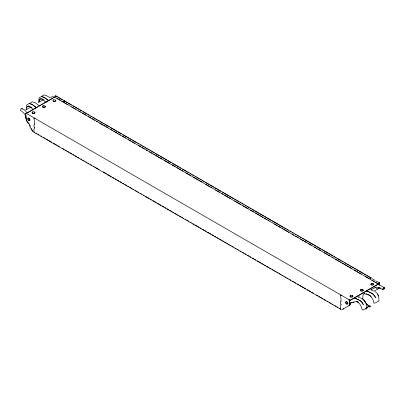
<?xml version="1.0" encoding="UTF-8"?>
<svg xmlns="http://www.w3.org/2000/svg" width="405" height="405" viewBox="0 0 405 405"><rect width="100%" height="100%" fill="white"/><g stroke="black" fill="none" stroke-linecap="round" stroke-linejoin="round"><path stroke-width="0.61" d="M378.877 299.563L378.908 298.298M350.274 304.99L350.421 303.224L351.13 302.403L352.249 302.322M378.417 287.621L378.326 288.8L377.399 288.881L374.807 287.049M343.405 308.448L343.07 309.086M34.572 124.264L34.628 124.001M34.572 127.945L34.628 127.681M341.071 301.219L341.121 300.955M341.071 304.899L341.121 304.636M38.505 100.273L39.457 97.559C42.692 94.755 46.13 99.012 48.762 100.627M343.491 308.843L343.607 308.397M370.99 290.203L371.344 289.59L376.27 287.044L380.017 288.107L382.679 289.545L383.702 287.631L384.522 287.763L384.75 288.345L384.249 288.846L383.332 288.32M382.679 289.545L383.181 289.464L383.732 288.228L384.249 288.846M358.334 297.508L358.46 297.078L359.21 296.86L359.544 297.437M25.464 113.683L25.53 113.476A0.643 0.37 -60 0 1 25.667 113.339M34.091 118.665L34.157 118.457A0.643 0.37 -60 0 1 34.293 118.321M340.59 295.62L340.656 295.407A0.643 0.37 -60 0 1 340.787 295.275M26.684 108.069L27.155 106.652L28.532 106.044L30.208 106.495M26.36 105.923L26.75 104.91L28.983 103.619L29.666 103.599L31.782 104.166L36.587 107.649M42.763 99.276L42.388 100.248L39.062 102.166L40.085 99.357L41.173 98.729L42.859 99.184M370.231 278.66L370.362 278.316M379.039 285.1L379.47 282.958L376.235 281.09M379.227 285.074L379.733 282.984A0.567 0.329 -60 0 0 379.333 282.751L378.508 283.844L350.244 300.166L349.419 300.024A0.567 0.329 -60 0 0 349.019 300.718L349.55 302.322L349.55 304.96A1.134 0.653 60 0 1 349.318 305.481M362.723 298.804L363.017 295.432L363.32 294.486L364.07 293.838C369.173 293.757 373.456 298.039 373.866 303.077L375.243 302.996L378.726 300.986L379.136 300.424L378.862 300.196M55.303 96.268L54.953 96.977L53.673 97.787M63.868 101.361L63.929 101.25A0.643 0.37 -60 0 1 64.041 101.144M41.619 96.684L41.963 96.112L44.14 94.962L46.332 95.55L49.587 97.458L52.756 96.699L53.926 97.008M29.418 103.71L32.116 101.817L35.139 102.612L39.012 105.629M32.81 112.089L32.025 112.838L32.754 113.602L34.268 113.618L35.048 112.873L34.319 112.109M43.229 106.075L42.444 106.824L43.173 107.588L44.687 107.603L45.466 106.859L44.737 106.095M350.705 295.625L349.925 296.374L350.654 297.138L352.163 297.154L352.947 296.409L352.218 295.645M373.78 284.381L373 285.125L371.491 285.11L370.762 284.345M63.388 101.908L64.213 100.815A0.567 0.329 -60 0 1 64.613 101.047M369.881 278.863L370.707 277.769A0.567 0.329 -60 0 1 371.107 278.002M26.143 113.451L33.013 109.715M34.101 109.087L37.908 106.89M38.991 106.262L42.798 104.065M43.887 103.437L52.584 98.415M341.638 309.911L349.515 305.365A1.134 0.653 60 0 0 349.753 304.843C350.507 303.112 349.11 301.907 349.282 300.389A0.643 0.37 -60 0 1 349.697 300.135L350.244 300.394L378.508 284.077L379.055 283.186A0.643 0.37 -60 0 1 379.47 282.958M373.749 291.372L378.969 288.36A1.134 0.653 60 0 0 379.201 287.844M29.236 120.599L30.005 120.189L29.752 118.842L28.725 117.906L27.955 118.316L28.127 119.212M30.917 107.041L26.543 109.563L25.864 109.461M353.266 302.15L354.183 301.877M35.119 118.23L34.293 118.088A0.567 0.329 -60 0 0 33.893 118.781C34.415 120.862 35.038 123.272 33.944 125.418A1.792 1.033 -60 0 0 33.944 126.406A2.228 1.286 -60 0 1 33.944 129.099L34.01 132.303L340.787 309.233M341.612 295.184L340.787 295.042A0.567 0.329 -60 0 0 340.387 295.736C340.909 297.817 341.531 300.226 340.443 302.373A1.792 1.033 -60 0 0 340.443 303.36A2.228 1.286 -60 0 1 340.443 306.053L340.504 309.258M363.751 293.706L364.915 293.574M34.01 132.303L34.293 132.278M339.552 308.382L340.787 309M348.816 305.385L349.743 305.299L349.885 303.532L350.715 302.743C352.831 303.117 354.567 301.522 356.597 301.583C360.141 302.834 361.402 306.701 362.242 310.007L363.265 309.921L366.459 307.992L366.328 306.59M42.328 96.957L42.803 96.927M369.603 306.874L370.352 306.514L370.048 305.618L367.006 307.274L366.545 308.711L365.791 309.071M366.059 308.919L366.814 308.559L367.102 307.608L369.846 306.023L370.155 306.205L369.78 307.005L368.398 306.585M371.542 283.596L373.051 283.616M42.307 99.919L42.758 99.949M33.078 131.341L31.19 128.537M33.276 131.691L32.476 131.23L30.005 126.821A4.07 3.321 60 0 0 27.672 122.781A3.518 2.87 60 0 1 26.816 121.303L26.031 118.832A1.134 0.653 60 0 1 25.799 118.042L25.799 115.405L25.267 113.8A0.567 0.329 -60 0 1 25.667 113.106L26.492 113.248L54.756 96.927L55.581 95.833A0.567 0.329 -60 0 1 55.981 96.066M25.91 111.198L23.951 109.598L21.298 108.378L20.25 110.307C23.07 111.846 25.844 114.686 26.107 117.987M379.561 287.808L380.558 288.046M43.31 97.215L45.724 98.526M30.659 104.12L32.122 104.51L36.354 107.583M366.186 293.782L367.801 294.41M368.337 294.617L370.043 295.331L371.299 296.445M370.889 289.742L373.218 290.729M358.03 299.654L359.463 300.267M366.135 290.689C369.851 292.142 374.083 293.6 375.582 297.721C374.144 293.746 370.028 292.45 366.479 291.028M354.486 297.938C358.05 299.285 361.979 300.814 363.381 304.727L361.903 302.206L359.944 300.469M354.836 298.283L357.499 299.422M360.339 297.791C363.933 298.855 366.307 302.393 366.495 306.058M356.967 301.467L358.359 302.079M378.705 284.457L384.522 287.763M55.784 95.782L371.056 277.8M56.26 96.355L57.338 96.977M58.416 97.6L62.188 99.782M67.083 102.607L64.344 101.027A0.643 0.37 -60 0 0 64.213 101.047M68.177 103.24L71.462 105.133M73.103 106.08L74.196 106.712M75.295 107.345L79.122 109.558M80.22 110.19L81.314 110.823M82.954 111.77L86.786 113.982M87.88 114.615L88.973 115.243M90.619 116.195L91.712 116.822M92.806 117.455L94.451 118.407M95.545 119.035L96.638 119.667M97.732 120.3L99.377 121.247M100.47 121.88L101.564 122.512M102.657 123.145L104.303 124.092M105.396 124.725L109.228 126.937M110.322 127.57L116.888 131.362M117.982 131.995L121.267 133.888M122.907 134.835L128.932 138.313M130.025 138.945L131.119 139.578M132.759 140.525L136.591 142.737M137.685 143.37L138.783 143.998M140.424 144.95L141.517 145.577M142.611 146.21L144.256 147.162M145.349 147.79L146.443 148.422M147.536 149.055L149.182 150.002M150.275 150.635L151.369 151.268M152.462 151.9L154.108 152.847M155.201 153.48L159.033 155.692M160.127 156.325L166.693 160.117M167.791 160.75L171.072 162.643M172.717 163.59L178.737 167.068M179.83 167.7L180.924 168.333M182.569 169.28L186.396 171.492M187.495 172.125L188.588 172.753M190.228 173.704L191.322 174.332M192.421 174.965L193.514 175.598M195.154 176.545L196.248 177.177M197.346 177.81L198.987 178.757M200.08 179.39L201.174 180.023M202.272 180.655L203.912 181.602M205.006 182.235L208.838 184.447M209.932 185.08L213.764 187.292M214.858 187.92L216.498 188.872M217.596 189.505L220.877 191.398M222.522 192.345L228.541 195.823M229.635 196.455L233.467 198.668M234.561 199.295L236.201 200.247M237.3 200.88L238.393 201.508M240.033 202.459L241.127 203.087M242.225 203.72L243.319 204.353M244.959 205.3L246.053 205.932M247.151 206.565L248.791 207.512M249.885 208.145L250.978 208.777M252.077 209.41L253.717 210.357M254.811 210.99L258.643 213.202M259.737 213.835L263.569 216.047M264.662 216.675L266.308 217.627M267.401 218.26L271.234 220.467M272.327 221.1L278.346 224.578M279.44 225.21L283.272 227.423M284.366 228.05L286.011 229.002M287.104 229.635L288.198 230.263M289.838 231.215L290.937 231.842M292.03 232.475L293.124 233.108M294.764 234.055L295.863 234.687M296.956 235.32L298.596 236.267M299.69 236.9L300.788 237.532M301.882 238.165L303.522 239.112M304.616 239.745L308.448 241.957M309.542 242.59L313.374 244.802M314.467 245.43L316.113 246.382M317.206 247.015L321.038 249.222M322.132 249.855L328.151 253.333M329.245 253.965L333.077 256.178M334.171 256.805L335.269 257.438M336.909 258.39L340.742 260.597M341.835 261.23L342.929 261.863M344.569 262.81L345.667 263.442M346.761 264.075L348.401 265.022M349.495 265.655L350.593 266.287M351.687 266.92L353.327 267.867M354.421 268.5L355.519 269.133M356.613 269.765L358.253 270.712M359.346 271.345L363.179 273.557M364.277 274.185L365.917 275.137M367.011 275.77L370.843 277.977A0.643 0.37 -60 0 0 370.707 278.002M371.922 278.6L375.157 280.468M56.918 98.405L58.047 99.058M59.074 99.65L60.153 100.273M61.768 101.204L62.977 101.903M63.934 102.455L65.716 103.483M66.121 103.72L67.903 104.748M71.741 106.966L73.386 107.912M73.786 108.145L75.573 109.178M78.712 110.99L80.504 112.023M82.149 112.975L83.243 113.602M83.638 113.83L85.981 115.187M88.563 116.675L90.912 118.032M92.011 118.665L94.583 120.153M96.223 121.1L97.322 121.733M99.676 123.095L102.966 124.993M103.888 125.525L104.981 126.157M106.075 126.785L107.897 127.838M111 129.63L112.099 130.263M113.739 131.21L115.567 132.263M115.926 132.476L117.572 133.422M118.665 134.055L120.493 135.113M122.138 136.06L123.231 136.693M123.591 136.9L125.423 137.958M128.517 139.745L130.901 141.122M132 141.755L133.093 142.388M133.442 142.585L134.536 143.218M138.368 145.43L139.462 146.063M139.669 146.18L140.763 146.812M141.861 147.445L144.388 148.908M146.033 149.855L147.126 150.488M149.526 151.875L152.052 153.328M153.692 154.28L154.786 154.912M155.885 155.54L156.978 156.173M157.196 156.3L160.486 158.198M160.81 158.385L161.904 159.018M164.319 160.415L165.412 161.043M165.736 161.231L168.151 162.628M168.47 162.81L169.563 163.443M171.988 164.84L173.082 165.473M173.396 165.655L175.036 166.602M176.919 167.685L178.013 168.318M178.321 168.495L180.751 169.903M181.85 170.535L182.944 171.168M185.986 172.92L189.267 174.818M189.52 174.96L190.613 175.593M193.099 177.031L194.192 177.663M194.446 177.81L196.931 179.243M197.189 179.39L198.283 180.023M199.376 180.655L201.857 182.083M205.689 184.295L206.783 184.928M207.046 185.08L209.517 186.508M210.615 187.14L211.709 187.773M215.541 189.985L218.001 191.408M218.275 191.565L219.368 192.198M221.839 193.62L222.932 194.253M224.578 195.205L225.671 195.838M225.939 195.99L227.863 197.098M228.126 197.25L230.602 198.683M234.439 200.895L235.533 201.528M235.791 201.675L239.071 203.573M239.37 203.74L240.464 204.373M242.904 205.786L243.997 206.418M244.296 206.59L246.736 207.998M247.035 208.17L248.133 208.803M250.568 210.21L251.662 210.838M251.966 211.015L253.611 211.967M255.494 213.05L256.588 213.683M256.897 213.865L259.327 215.263M260.42 215.895L261.514 216.528M261.827 216.71L262.921 217.343M264.566 218.29L266.986 219.687M268.08 220.32L269.178 220.953M274.428 223.985L275.522 224.618M275.744 224.745L276.838 225.377M277.931 226.005L280.452 227.463M282.098 228.41L283.191 229.043M284.29 229.675L285.383 230.308M285.596 230.43L288.881 232.328M291.959 234.105L293.807 235.173M295.447 236.12L296.541 236.753M296.885 236.95L297.984 237.583M300.373 238.965L301.467 239.593M301.816 239.795L303.461 240.747M304.555 241.38L306.393 242.438M308.038 243.385L309.131 244.018M309.486 244.225L311.318 245.283M314.417 247.07L316.791 248.442M317.89 249.075L318.983 249.708M319.348 249.915L320.441 250.548M324.278 252.766L325.372 253.398M325.549 253.5L326.643 254.132M327.741 254.76L329.381 255.712M331.948 257.19L333.042 257.823M335.401 259.185L338.686 261.083M339.618 261.62L340.711 262.253M341.805 262.885L343.612 263.928M344.544 264.465L346.346 265.508M347.287 266.05L348.381 266.682M349.475 267.315L351.272 268.348M354.405 270.16L356.197 271.193M357.144 271.74L358.936 272.773M359.336 273.005L361.123 274.038M364.956 276.25L366.596 277.197M367.006 277.435L368.788 278.463M371.937 280.28L373.658 281.272M374.676 281.86L378.508 284.077L54.756 97.159M382.264 288.932L383.181 289.464M362.753 299.351C365.234 300.834 365.791 304.175 368.509 305.421L368.297 305.289M356.942 301.543L358.03 302.171M349.145 299.761L350.244 300.394L26.492 113.481M35.792 133.007L36.89 133.64M37.984 134.273L39.077 134.905M40.718 135.852L41.816 136.485M43.456 137.432L44.55 138.065M45.643 138.697L51.668 142.17M53.308 143.117L56.594 145.015M57.687 145.648L59.327 146.595M62.613 148.493L64.253 149.44M65.347 150.073L66.445 150.706M67.539 151.333L69.179 152.285M70.273 152.913L71.918 153.865M73.011 154.497L74.105 155.125M75.198 155.758L76.844 156.705M77.937 157.337L79.031 157.97M80.671 158.917L81.77 159.55M82.863 160.183L83.956 160.815M85.597 161.762L86.695 162.395M87.789 163.028L88.882 163.66M90.523 164.607L91.621 165.24M93.261 166.187L94.355 166.819M95.448 167.452L99.281 169.665M103.113 171.872L106.399 173.77M107.492 174.403L111.324 176.615M112.418 177.248L114.058 178.195M115.152 178.828L116.25 179.461M117.344 180.088L118.984 181.04M120.077 181.668L121.723 182.62M122.816 183.252L123.91 183.88M125.003 184.513L126.649 185.46M127.742 186.092L128.836 186.725M129.929 187.358L131.574 188.305M132.668 188.938L133.761 189.57M135.407 190.517L136.5 191.15M137.594 191.783L138.687 192.415M140.332 193.362L141.426 193.995M143.066 194.942L144.16 195.575M145.258 196.207L149.086 198.42M150.184 199.047L151.278 199.68M152.918 200.627L156.203 202.525M157.297 203.158L161.129 205.37M162.223 206.003L163.863 206.95M164.962 207.583L166.055 208.21M167.149 208.843L168.789 209.795M169.887 210.423L171.528 211.375M172.621 212.007L173.715 212.635M174.813 213.268L176.453 214.215M177.547 214.847L178.64 215.48M179.739 216.113L181.379 217.06M182.473 217.693L183.566 218.325M185.212 219.272L186.305 219.905M187.399 220.538L188.492 221.17M190.137 222.117L191.231 222.75M192.871 223.697L193.97 224.329M195.063 224.962L198.895 227.175M199.989 227.802L201.082 228.435M202.723 229.382L206.008 231.28M207.649 232.227L210.934 234.125M212.028 234.758L213.673 235.705M214.766 236.338L215.86 236.965M216.953 237.598L218.599 238.55M219.692 239.178L221.332 240.13M222.426 240.757L223.525 241.39M224.618 242.023L226.258 242.97M227.352 243.602L228.45 244.235M229.544 244.868L231.184 245.815M232.278 246.448L233.376 247.08M235.016 248.027L236.11 248.66M237.203 249.293L238.302 249.925M239.942 250.872L241.036 251.505M242.676 252.452L243.775 253.084M244.868 253.717L245.962 254.345M247.602 255.297L248.7 255.93M249.794 256.557L250.887 257.19M252.528 258.137L255.813 260.035M257.453 260.982L260.739 262.88M261.833 263.513L263.478 264.46M264.571 265.093L265.665 265.72M266.758 266.353L268.404 267.305M269.497 267.933L271.137 268.885M272.231 269.512L273.329 270.145M274.423 270.778L276.063 271.725M277.157 272.357L278.255 272.99M279.349 273.623L280.989 274.57M282.083 275.203L283.181 275.835M284.821 276.782L285.915 277.415M287.008 278.048L288.107 278.68M289.747 279.627L290.841 280.26M292.486 281.207L293.579 281.839M294.673 282.472L295.766 283.1M297.412 284.052L298.505 284.685M299.599 285.312L305.618 288.79M307.263 289.737L310.544 291.635M311.637 292.268L313.283 293.215M316.563 295.108L318.208 296.06M319.302 296.688L323.134 298.9M324.228 299.533L325.868 300.48M326.967 301.112L328.06 301.745M329.154 302.378L330.794 303.325M331.892 303.958L332.986 304.59M334.626 305.537L335.72 306.17M336.818 306.803L337.912 307.435M46.2 98.871L48.529 100.561M43.289 99.498L44.15 100.131M31.063 107.122L31.914 107.75M366.758 304.575L368.241 305.689M25.986 111.674L26.72 112.276M375.157 291.559L377.151 293.326L378.64 295.944M46.145 102.369L42.343 99.25L40.581 98.779L39.437 99.438L38.551 102.379L38.541 101.969M33.169 109.391L29.686 106.561L27.94 106.09L26.548 106.733L26.138 109.689M346.366 301.654L347.353 302.55L347.596 303.841L346.857 304.236L345.875 303.335L345.627 302.044L346.624 301.442L347.652 302.378L347.905 303.725L347.136 304.135L346.108 303.198L345.855 301.852M28.213 119.662L28.897 120.285M358.592 296.743L359.012 297.128M55.156 100.076L55.885 100.84L55.1 101.589L53.592 101.569L52.863 100.805M29.241 123.925L27.095 121.378M377.617 294.602L378.452 296.03L378.796 297.731M26.234 118.721L26.614 119.374M364.702 301.497L365.275 302.545M55.784 96.182L55.718 96.046A0.643 0.37 -60 0 0 55.414 96.162M22.093 108.525L22.321 109.112M29.945 125.272L30.183 126.421M26.76 119.753L26.983 120.837M26.001 115.248L26.001 117.931A1.134 0.653 60 0 0 26.107 118.452M378.999 287.96A1.134 0.653 60 0 1 378.766 288.476M32.84 111.81L32.091 112.529L32.79 113.263L34.238 113.278L34.987 112.56L34.288 111.831L32.84 111.81M43.254 105.796L42.505 106.515L43.203 107.249L44.656 107.264L45.406 106.545L44.707 105.816L43.254 105.796M53.673 99.782L52.923 100.501L53.622 101.23L55.07 101.25L55.824 100.531L55.12 99.802L53.673 99.782M350.735 295.351L349.986 296.065L350.684 296.799L352.132 296.814L352.887 296.101L352.183 295.367L350.735 295.351M361.154 289.332L360.404 290.051L361.103 290.785L362.551 290.8L363.3 290.086L362.602 289.352L361.154 289.332M361.123 289.61L360.344 290.36L361.073 291.124L362.581 291.139L363.366 290.395L362.637 289.631L361.123 289.61M371.572 283.318L370.823 284.037L371.522 284.771L372.97 284.786L373.719 284.067L373.02 283.338L371.572 283.318M28.471 118.118L27.732 118.508L27.975 119.799L28.957 120.695L29.697 120.305L29.454 119.014L28.471 118.118"/></g></svg>
